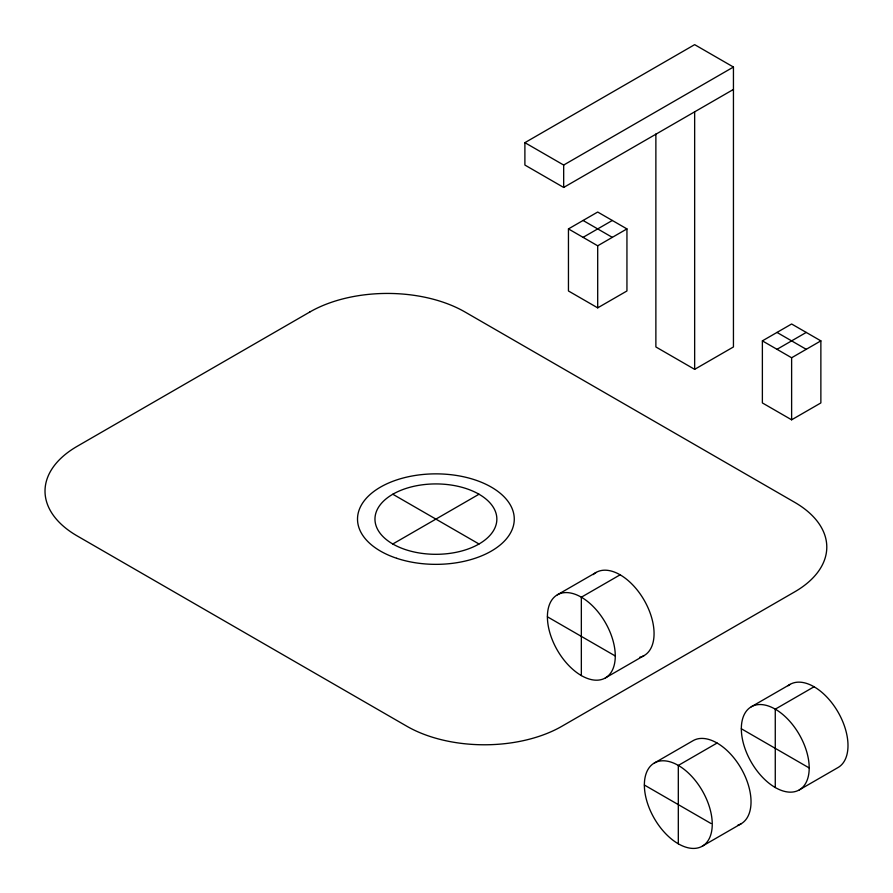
<?xml version="1.0" encoding="UTF-8"?>
<svg xmlns="http://www.w3.org/2000/svg" width="893" height="893" viewBox="0 0 893 893"><rect width="100%" height="100%" fill="white"/><g stroke="black" fill="none" stroke-linecap="round" stroke-linejoin="round"><path stroke-width="1.34" d="M775.269 787.537L775.269 709.165L814.059 686.773M733.443 89.434L563.673 187.452L524.894 165.049L524.894 142.657L694.654 44.65L733.443 67.042L733.443 346.953L694.654 369.345L655.875 346.953L655.875 133.983M524.894 142.657L563.673 165.049L733.443 67.042M568.45 228.909L597.696 212.032L626.942 228.909L626.942 290.973L597.696 307.851L568.45 290.973L568.45 228.909L597.696 245.798L626.942 228.909M583.073 237.359L612.319 220.471M392.797 543.993A60.947 35.195 0 0 0 494.778 528.221A60.947 35.195 0 0 0 420.123 485.122A60.947 35.195 0 0 0 392.797 543.993L479.005 494.231M762.376 340.869L791.622 323.992L820.868 340.869L820.868 402.933L791.622 419.81L762.376 402.933L762.376 340.869L791.622 357.758L820.868 340.869M776.999 349.319L806.245 332.43M557.344 594.827L596.133 572.435M620.133 574.813L581.343 597.205L581.343 675.577M605.342 677.954L644.121 655.562M751.27 706.787L790.059 684.395M654.312 763.057L693.091 740.665A47.999 27.705 60 0 1 742.608 771.117A47.999 27.705 60 0 1 737.752 825.244M717.09 743.032L678.312 765.435L678.312 843.807M799.268 789.914L838.047 767.522A47.999 27.705 60 0 0 836.987 710.303A47.999 27.705 60 0 0 788.061 685.757M702.3 846.184L741.09 823.793M583.073 220.471L612.319 237.359M776.999 332.43L806.245 349.319M392.797 494.231L479.005 543.993M547.409 616.795A47.999 27.705 60 0 0 598.31 680.12A47.999 27.705 60 0 0 598.31 612.252A47.999 27.705 60 0 0 547.409 616.795L615.277 655.987M741.335 728.755A47.999 27.705 60 0 0 792.236 792.08A47.999 27.705 60 0 0 792.236 724.212A47.999 27.705 60 0 0 741.335 728.755L809.203 767.947M644.366 785.025A47.999 27.705 60 0 0 695.279 848.35A47.999 27.705 60 0 0 695.279 780.471A47.999 27.705 60 0 0 644.366 785.025L711.085 823.547M791.622 357.758L791.622 419.81M694.654 111.826L694.654 369.345M597.696 245.798L597.696 307.851M563.673 165.049L563.673 187.452M593.209 574.601A47.999 27.705 60 0 1 644.646 601.056A47.999 27.705 60 0 1 639.589 657.337M309.849 311.981L77.144 446.333A109.705 63.336 0 0 0 77.144 535.9L406.817 726.232A109.705 63.336 0 0 0 561.954 726.232L794.658 591.88A109.705 63.336 0 0 0 794.658 502.312L464.985 311.981A109.705 63.336 0 0 0 309.849 311.981M396.715 558.292A78.372 45.242 0 0 0 514.268 519.112A78.372 45.242 0 0 0 396.715 479.921A78.372 45.242 0 0 0 396.715 558.292"/></g></svg>
